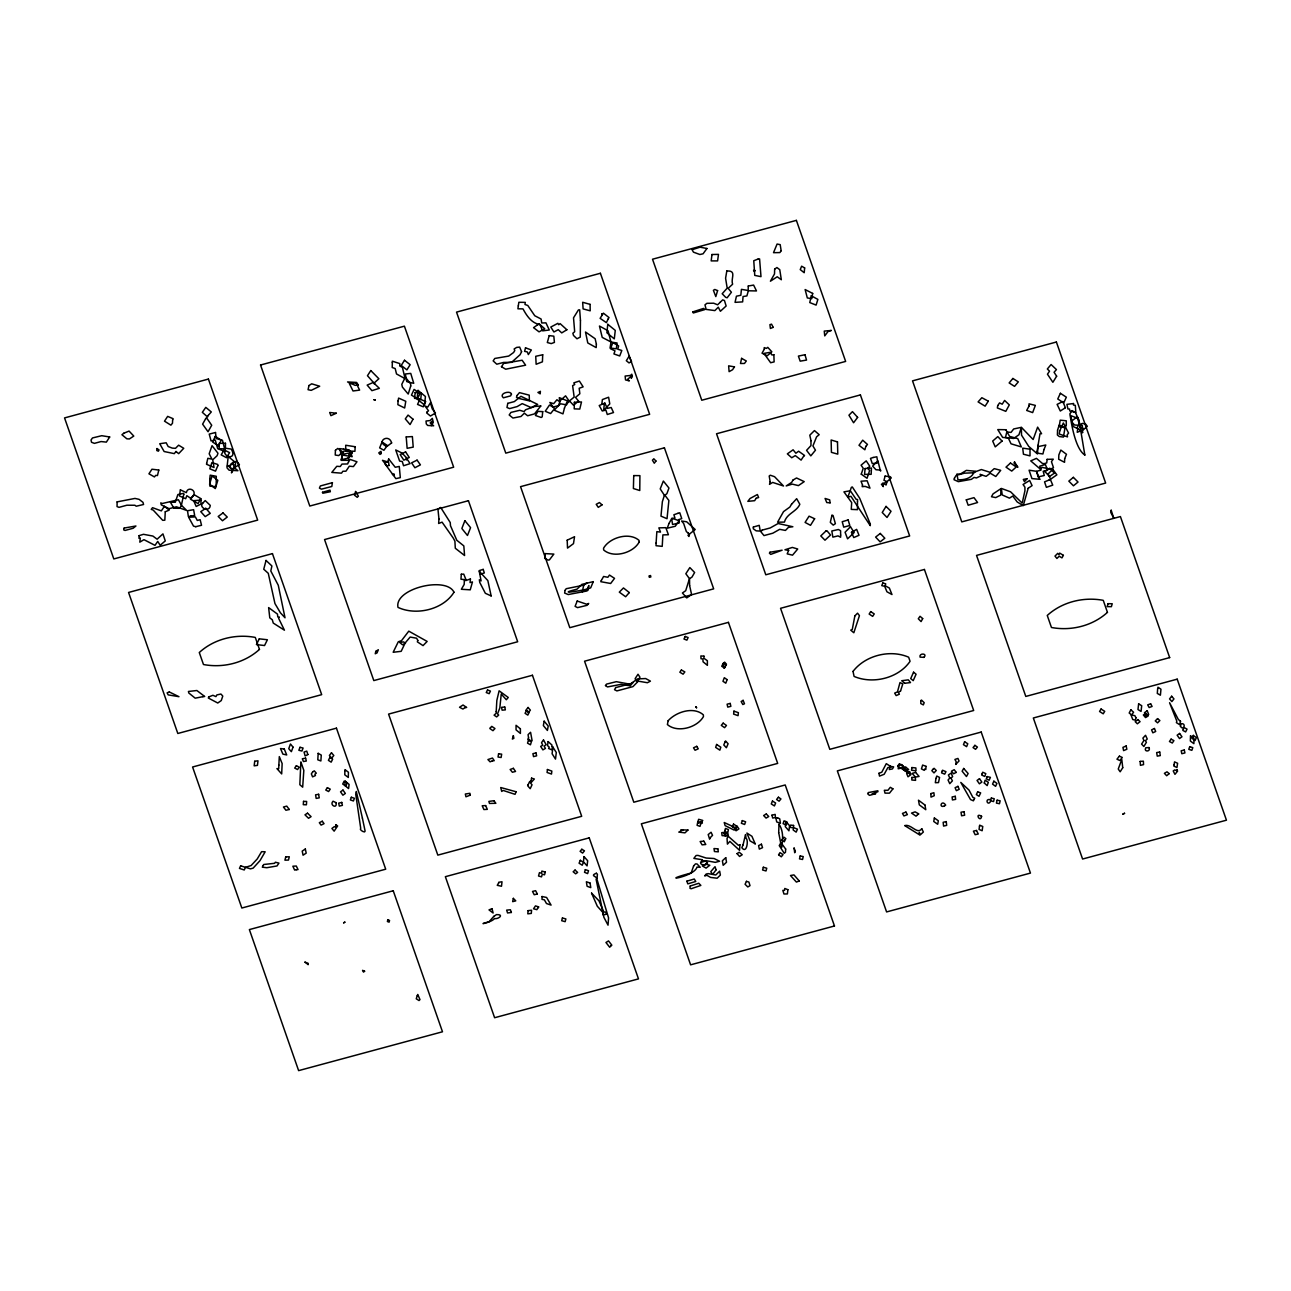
<?xml version="1.0" encoding="UTF-8"?>
<svg xmlns="http://www.w3.org/2000/svg" width="1291" height="1291" viewBox="0 0 1291 1291"><rect width="100%" height="100%" fill="white"/><g stroke="black" fill="none" stroke-linecap="round" stroke-linejoin="round"><path stroke-width="1.5" d="M346.085 786.397L346.908 782.782L344.148 781.136L342.728 784.024L346.085 786.397M260.54 365.014L404.406 326.171L453.657 467.197L309.792 506.04L260.54 365.014M1169.662 657.603L1025.796 696.43L976.545 555.404L1120.41 516.561L1169.662 657.587M834.47 925.986L690.604 964.829L641.353 823.803L785.218 784.96L834.47 925.986M771.905 815.218L772.712 818.026L775.439 817.542L775.165 814.395L771.905 815.218M840.635 535.055L840.635 537.25L838.053 535.878L832.856 537.137L831.824 530.988L838.375 529.504L840.586 530.682L840.635 535.055M926.05 766.354L925.792 769.517L924.63 769.016L924.275 770.356L921.451 768.887L922.629 765.063L926.05 766.354M225.473 443.281L225.441 448.219L231.283 449.09C237.931 460.403 221.794 458.015 224.779 448.897L219.228 448.671L219.083 443.362L225.473 443.281M590.1 304.369L590.197 310.824L583.112 308.904L582.661 302.272L590.1 304.369M781.152 250.744L779.893 252.584L773.519 252.681L777.085 244.047L780.2 244.644L781.152 250.744M1073.515 403.534L1073.515 405.067L1075.306 405.342L1075.839 412.587L1069.771 410.877L1069.545 409.037L1067.947 408.973L1066.899 404.357L1073.515 403.534M580.45 320.281L580.272 337.096L576.98 338.775L573.511 335.466L572.865 333.239L574.673 331.739L573.527 317.828L578.433 309.921L579.675 309.824L580.45 320.281M303.53 801.372L303.288 804.68L306.403 804.809L306.645 801.453L303.53 801.372M362.4 818.123L365.111 831.114C365.369 833.631 358.495 829.484 360.722 828.338L355.735 794.191L356.332 791.48L362.4 818.123M498.584 753.766L498.036 757.042L501.118 757.51L501.666 754.17L498.584 753.766M857.498 501.295L857.482 509.671L851.253 509.38L851.689 502.602L843.927 491.855L850.333 490.774L856.143 499.31L857.563 499.536L857.498 501.295M920.838 700.626L920.79 703.563L923.323 704.902L924.195 702.691L921.5 700.077L920.838 700.626M344.891 770.792L344.778 774.81L348.296 777.44L348.441 772.26L344.971 769.614L344.891 770.792M748.264 286.021L748.183 290.491L741.437 289.362L740.824 295.268L736.435 296.204L735.047 302.352L742.648 301.884L743.051 296.559L746.892 295.913L748.344 290.782L756.494 290.943L753.605 285.085L748.264 286.021M743.035 844.911L741.857 847.735C746.811 854.561 748.715 839.731 746.085 838.327L745.536 834.583L743.035 844.911M596.345 873.232L597.426 874.265L596.958 879.252L608.561 917.901L608.029 925.163L603.898 917.304L596.135 879.413C598.572 876.202 588.809 876.202 596.345 873.232M753.331 527.051L753.298 528.761L756.155 530.843L760.254 531.101L759.221 525.324L753.331 527.051M793.578 825.449L793.545 827.596L797.451 829.161L796.16 832.114L793.142 829.968L793.416 827.773L789.947 827.386L790.625 825.094L793.578 825.449M567.185 540.203L567.524 548.078L573.494 543.624L574.543 536.701L567.185 540.203M1157.656 688.684L1157.301 693.428L1160.399 695.204L1160.964 689.216L1157.995 687.215L1157.656 688.684M656.102 543.027L656.038 545.706L662.218 546.367L662.88 534.894L668.399 534.748L665.833 527.68L658.846 527.874L660.524 532.102L656.845 531.65L656.102 543.027M209.82 478.767L209.965 486.223L216.178 486.546L216.291 476.282L210.175 475.169L209.82 478.767M406.213 436.923L407.133 448.3L413.217 447.122L412.378 436.584L406.213 436.923M911.882 777.44L911.817 780.006L915.593 780.345L915.303 777.424L911.882 777.44M392.335 362.545L392.222 367.532L395.191 368.532L396.515 373.954L405.084 378.65L402.437 367.467L399.726 365.95L399.823 363.61L392.319 361.173L392.335 362.545M591.568 893.13L597.313 906.234L603.058 912.64L602.913 914.786L606.141 914.335L606.028 912.204L603.817 911.962L598.976 900.844L591.568 893.13M300.69 765.579L299.835 784.718L302.675 787.171L303.821 770.356L300.868 761.884L300.69 765.579M542.72 354.767L542.414 361.835L536.136 364.256L535.733 356.3L542.72 354.767M703.982 656.183L703.934 658.281L707.371 660.718L707.387 665.333L703.046 661.783L702.917 658.959L701.029 658.749L700.868 655.925L703.982 656.183M870.312 524.098L870.263 525.663L850.947 496.309L847.816 497.196L851.398 487.288L852.334 486.997L859.709 498.294L870.312 524.098M1064.655 458.741L1064.559 462.323L1058.685 459.241L1058.846 454.932L1060.831 450.075L1066.479 454.287L1064.655 458.741M1190.512 735.854L1190.35 741.034L1193.868 743.648L1194.03 738.468L1190.512 735.854M139.089 535.652L139.008 538.363L140.316 537.96L139.815 542.139L143.963 539.67L155.001 545.351L157.728 541.413L160.181 545.254L165.264 540.913L162.94 533.877L157.115 539.218L152.887 536.055L143.462 534.313L139.089 535.652M278.856 765.063L278.727 768.726L276.936 768.597L281.68 773.922L282.148 763.578L279.308 756.623L278.856 765.063M496.212 711.551L496.131 713.326L494.082 715.149L496.648 716.908L498.681 715.069L497.503 713.923L499.811 708.001L501.247 694.058L506.314 699.754L508.251 697.479L499.117 690.814L496.841 700.432L496.212 711.551M784.912 839.828L784.379 841.764L781.668 840.151L784.008 837.213L785.896 838.698L784.912 839.828M861.258 474.152L867.036 478.283L869.65 470.457L867.633 468.326L869.763 466.245L866.229 460.871L861.081 465.18L863.243 468.262L861.258 474.152M1057.571 430.097L1057.394 435.051L1059.314 436.552L1063.461 437.068L1064.946 427.999L1059.217 425.046L1057.571 430.097M774.665 269.125L774.503 273.934L770.404 281.212L777.23 276.774L781.329 279.744L779.764 269.69L776.908 267.527L774.665 269.125M794.094 848.09L794.691 852.722L795.353 851.398L794.094 848.09M1000.977 488.627L1000.735 495.099L995.748 497.6L991.472 496.745L993.053 493.888L1000.977 488.627M406.487 457.708L406.407 459.919L407.633 459.886L410.086 463.63L403.534 465.744L402.308 461.533L399.629 461.097L395.724 449.946L401.937 452.996L406.487 457.708M172.623 419.817L172.494 423.222L170.896 425.159L164.506 421.173L167.652 416.38L173.139 418.704L172.623 419.817M335.418 450.349L335.24 455.045L338.758 455.578L342.696 451.85L337.758 448.445L335.418 450.349M542.72 411.635L542.204 416.864L541.155 417.477L535.458 415.492L537.927 411.361L542.72 411.635M878.929 773.309L879.494 776.101L884.174 774.277L887.869 767.596L891.323 766.886L886.288 763.659L881.785 772.212L878.929 773.309M605.495 685.569L607.496 686.941L621.068 684.343L630.218 685.844L633.026 682.439L629.911 684.182L616.323 681.68L606.512 684.117L605.495 685.569M695.817 706.774L696.575 707.758L695.817 706.774M854.884 615.839L852.254 629.524L850.721 630.137L853.835 632.768L859.451 615.646L857.547 613.177L854.884 615.839M607.771 324.299L606.883 332.771L614.29 338.887L615.274 330.399L607.771 324.299M165.264 511.769L164.828 520.192L162.714 520.338L153.161 510.058L151.225 509.38L152.532 507.686L161.343 510.881L164.441 506.266L169.186 510.123L165.264 511.769M355.17 446.734L354.928 451.301L345.698 450.898L345.714 445.25L355.17 446.734M633.736 475.588L633.397 488.531L639.771 490.515L639.916 475.637L633.736 475.588M398.08 400.904L397.87 404.664L404.664 408.004L405.777 401.291L398.612 398.096L398.08 400.904M785.654 849.026L785.477 852.286L784.234 853.27L779.264 845.621L780.942 842.636L785.654 849.026M492.032 908.654L493.114 912.995L488.982 909.897L492.032 908.654M596.377 344.148L596.184 347.602L587.776 342.954L585.501 332.013L595.135 338.726L596.377 344.148M593.247 581.644L590.729 587.776C586.695 590.165 552.548 595.329 577.029 589.164L581.805 584.403L593.247 581.644M923.969 657.345C928.003 653.262 918.756 652.762 920.063 657.119L923.92 657.361M724.993 830.42L724.654 832.743L723.606 832.873L725.364 836.148L728.414 835.325L726.655 832.017L721.717 832.679L722.089 835.632L725.897 835.761L725.332 833.421L727.511 833.921L728.414 829.597L725.445 828.435L724.993 830.42M461.29 574.221L460.968 579.207L466.019 579.82L463.743 574.124L461.29 574.221M1038.077 445.169L1037.464 453.932L1028.749 446.444L1021.536 435.164L1021.359 427.515L1018.938 434.76L1013.629 438.456L1005.463 437.488L1006.835 431.92L1011.031 432.42L1013.677 428.967L1021.391 427.337L1033.139 439.505L1037.625 427.143L1041.595 433.744L1039.981 433.776L1038.077 445.169M438.956 519.03L438.633 523.484L442.071 522.145L453.254 538.089L454.9 541.139L455.303 548.255L464.566 555.517L463.824 545.899L456.788 540.251L450.462 525.647L450.252 522.565L440.699 507.46L437.956 509.154L438.956 519.03M180.385 489.854L179.401 495.922L185.694 498.713L186.824 495.696L190.455 498.116C200.202 491.936 187.76 484.803 186.372 492.646L180.385 489.854M382.023 442.055L379.651 447.864L383.911 450.269L387.348 445.46L382.023 442.055M540.38 391.447L540.203 393.868L537.927 392.432L540.38 391.447M689.604 585.485L691.589 594.554L686.731 597.911L682.423 592.989L685.699 590.697L689.459 578.691L685.844 573.737L689.846 567.572L694.623 572.526L691.928 577.158L689.539 578.642L689.604 585.485M1030.008 449.187L1030.008 455.884L1023.44 454.222L1022.714 448.155L1030.008 449.187M664.397 495.276L662.364 501.699L660.976 516.126L667.027 518.708L668.883 500.488L664.913 495.26L666.898 493.662L668.964 488.03L663.348 481.043L660.217 488.902L664.397 495.276M955.275 796.305L955.647 799.355L952.435 799.952L952.112 796.95L955.275 796.305M1148.99 747.554C1151.233 751.878 1143.261 752.25 1145.795 747.763L1148.99 747.554M415.186 392.496L414.556 398.354L420.769 398.967L421.366 393.093L415.186 392.496M498.552 883.302L497.229 885.319L501.505 886.255L502.005 881.769L498.713 882.269L498.552 883.302M611.03 342.083L610.046 347.989L616.275 348.812L617.082 342.986L611.095 342.083M1043.967 449.591L1042.918 453.964L1036.608 453.076L1037.996 446.654L1045.823 444.992L1043.967 449.591M318.183 753.331L317.796 759.802L320.878 760.964L321.265 755.106L318.183 753.331M804.648 267.931L804.212 272.74L800.242 269.593L801.63 266.188L804.648 267.931M865.067 468.536L864.583 474.41L871.167 474.33L871.441 468.02L865.067 468.536M349.103 453.803L348.505 460.29L341.163 460.338L342.535 454.367L352.427 452.334L349.103 453.803M528.1 910.639L527.793 913.834L531.295 913.431L531.585 910.236L528.1 910.639M345.262 781.184L344.762 785.315L348.57 788.575L349.103 784.428L345.262 781.184M548.159 741.599L547.481 745.536L549.24 747.166L548.61 748.49L551.612 749.732L552.806 747.215L551.709 746.731L552.015 745.117L548.159 741.599M604.253 404.39L603.688 410.264L609.788 403.922L608.61 397.225L602.381 399.581L601.929 403.292L604.253 404.39M746.44 881.333L745.085 884.287L747.796 886.949L750.006 885.642L748.893 882.06L746.44 881.333M344.858 922.145L343.664 922.839L344.858 922.145M545.335 872.103L544.528 874.798L542.252 874.217L541.526 876.863L538.525 876.008L539.46 872.651L541.526 873.216L541.865 871.086L545.335 872.103M470.44 578.949L470.053 582.612L472.474 581.902L470.247 589.826L461.355 589.277L464.179 584.436L464.373 579.82L465.761 580.579L470.44 578.949M697.866 821.673L697.721 823.061L701.045 822.738L702.788 820.447L698.657 819.301L697.866 821.673M201.009 500.101L200.976 504.071L196.167 506.459L193.666 500.682L201.009 500.101M545.205 553.613L544.689 558.374L547.997 560.068L549.401 559.907L553.839 554.097L545.205 553.613M547.416 769.517L547.077 772.486L551.499 774.051L551.838 771.082L547.416 769.517M733.966 711.131L733.627 714.101L738.049 715.666L738.387 712.697L733.966 711.131M787.881 889.693L787.397 893.937L783.96 894.001L782.83 890.37L784.541 890.37L784.783 888.466L787.881 889.693M1138.63 703.837L1137.984 709.534L1141.05 711.422L1141.696 705.709L1138.646 703.837M228.217 456.514L227.248 465.002L232.041 469.053L231.492 472.893L234.268 468.149L232.864 462.501L236.737 461.194L239.416 464.647L231.847 469.149L229.588 467.31L231.46 463.711L233.752 464.47L232.348 463.921L232.735 462.517L229.653 465.664L226.893 465.986L227.087 467.971L229.12 470.198L237.931 470.715L234.914 468.181L235.624 462.63L228.217 456.514M418.042 390.398L417.058 398.887L424.465 405.003L425.449 396.515L418.042 390.398M810.99 440.667L810.958 445.589L806.568 450.349L810.813 455.868L815.46 450.204L812.927 445.96L816.574 436.842L819.172 434.68L814.46 430.581L809.796 435.18L810.99 440.667M542.026 896.519L542.026 899.359L544.399 899.843L546.48 903.539L551.079 905.088L546.593 897.471L542.026 896.519M778.683 832.566L781.555 847.509C783.024 839.666 783.572 831.081 779.006 824.126L778.683 832.566M254.714 761.254L254.166 765.837L257.442 765.369L257.99 760.802L254.714 761.254M552.903 747.166L552.096 753.75L555.501 759.092L556.308 752.492L552.903 747.166M584.048 856.627L583.435 861.759L587.066 865.89L587.679 860.758L584.048 856.627M785.929 821.544L785.315 826.676L788.946 830.807L789.559 825.675L785.929 821.544M501.457 366.725L505.701 369.21L525.615 365.192L522.113 360.237L503.684 363.433L501.457 366.725M711.97 254.521L711.18 260.895L717.602 260.895L718.474 254.375L711.97 254.521M1047.114 459.354L1046.727 462.888L1044.193 463.663L1042.466 463.485L1036.447 458.37L1030.734 460.887L1040.481 469.246L1042.015 467.342L1050.567 469.198L1053.472 467.649L1051.439 461.645L1053.262 459.176L1047.114 459.354M518.32 305.838L517.917 308.807L523 308.888C526.809 315.94 531.537 323.137 539.977 324.638L542.688 330.851L549.288 329.996L545.948 322.847L541.736 322.976L541.09 319.006L534.764 315.746L527.777 305.467L524.985 304.498L525.292 302.384L518.837 302.288L518.32 305.838M979.498 826.224L979.062 829.419L982.144 830.742L982.758 826.498L979.675 825.159L979.498 826.224M1174.068 764.724L1173.874 766.096L1176.94 767.516L1177.618 763.288L1174.552 761.868L1174.068 764.724M347.941 458.176L341.292 459.741L343.826 451.075L349.248 450.672L352.072 453.286L347.941 458.176M431.969 421.382L431.372 425.61L433.308 422.286L432.324 418.332L430.081 420.559L426.014 421.027L426.304 423.948L427.676 425.449L433.647 425.804L430.193 422.899L431.969 421.382M631.573 375.923L631.234 378.328L632.332 376.439L631.783 374.18L630.508 375.455L625.134 376.052L625.522 379.909L629.379 380.893L627.555 379.36L631.573 375.923M831.194 330.464L824.255 331.093L824.739 335.886L827.967 331.593L831.194 330.464M935.943 778.489L935.33 782.701L938.509 782.588L939.558 777.456L936.782 776.052L935.943 778.489M1082.6 432.63L1077.081 427.676L1079.195 424.045L1077.372 416.703L1071.724 420.995L1071.837 422.044L1074.515 424.997L1082.326 425.481L1082.6 432.63M206.673 463.275L206.528 464.276L214.032 467.503L212.741 459.79L217.082 455.723L217.985 453.27L212.047 445.669L209.174 453.77L211.934 459.128L207.851 458.289L206.673 463.275M1059.685 430.968L1059.233 434.018L1067.512 436.907L1067.173 434.873L1068.577 433.082L1063.348 422.98L1059.685 430.968M335.983 824.82L335.644 827.111L334.434 826.579L331.916 828.451L334.143 831.146L337.645 825.966L335.983 824.82M531.553 778.15L531.053 781.475L529.826 782.33L530.311 781.071L531.521 782.12L534.361 779.006L531.553 778.15M981.596 816.283C974.253 811.991 980.418 823.513 981.596 816.283M1177.15 769.597L1176.972 770.856L1174.713 769.872L1173.229 770.969L1174.955 774.358L1177.65 771.034L1176.553 770.759L1177.15 769.597M157.066 448.558L156.776 450.527L158.373 451.172L159.051 449.946L157.066 448.558M565.038 590.423L564.635 593.069L568.234 594.554L586.647 591.036L587.954 590.342L588.841 585.517L587.244 589.454L582.289 591.762L583.806 584.936L587.018 582.919L583.145 585.291L566.184 588.712L565.038 590.423M997.717 405.6L997.362 407.956L1005.786 411.345L1009.304 404.906L1004.608 400.436L1002.203 404.196L999.557 402.921L997.717 405.6M955.711 764.385L959.035 760.98L957.938 758.43L954.92 759.447L956.195 761.738L955.711 764.385M332.416 482.656L331.803 486.497L321.443 489.16L319.426 488.111L320.329 485.965L332.416 482.656M865.825 446.396L864.873 449.784L858.999 445.282L862.711 440.183L867.471 444.459L865.825 446.396M364.611 971.171L363.546 972.123L362.561 970.348L364.611 971.171M453.98 592.246C443.216 609.642 416.186 615.936 397.983 607.383C394.013 588.438 446.476 575.964 453.98 592.246M726.801 271.029L725.59 278.211L727.188 288.151L722.185 293.751L725.687 297.333L727.14 297.785L731.4 292.25L728.14 288.345L732.643 284.198C730.448 278.517 737.209 270.287 726.801 271.029M900.553 690.975L898.391 692.476L899.375 694.203L896.164 695.591L894.663 693.106L897.455 691.895L899.988 682.568L902.796 683.94L900.553 690.975M1028.185 488.256L1023.263 505.636L1017.195 501.973L1012.757 496.018L1009.465 498.148L1002.236 494.969L1001.332 488.418L1010.579 491.806L1022.198 503.119L1024.941 490.741L1024.909 487.143L1023.069 484.496L1029.637 480.478L1032.09 485.61L1028.185 488.256M812.685 293.428L811.765 298.641L807.311 297.947L805.132 289.555L812.685 293.428M733.514 824.11L732.384 826.869L735.967 829.112L737.242 826.466L733.514 824.11M934.361 817.978L933.748 821.479L937.702 824.255L938.315 820.769L934.361 817.978M322.492 492.274L322.815 493.227L330.335 491.742L330.012 490.144L322.492 492.274M544.156 721.185L543.35 725.574L547.4 730.448L548.207 726.058L544.156 721.185M507.766 403.357L506.976 407.488L509.606 408.601L517.175 406.568L522.226 403.631L531.166 407.569L537.621 404.406L520.967 396.305L514.318 401.598L507.766 403.357M693.606 865.971L691.185 872.99C654.86 882.56 694.268 877.38 696.979 867.068L700.222 867.294L697.043 863.969L695.494 863.873L693.606 865.971M266.043 560.439L263.751 569.234L268.27 573.301L274.951 603.559L280.405 612.773L285.021 617.792L278.275 585.275L270.803 570.993L271.901 565.958L266.043 560.439M464.873 520.693L461.855 528.503L467.471 535.491L470.586 527.648L464.873 520.693M1111.18 510.252L1110.76 512.43L1113.778 518.256L1111.18 510.252M612.789 342.583L610.546 348.748L614.984 350.862L613.935 353.944L619.712 355.961L621.81 350.49L617.744 349.199L618.631 345.907L612.789 342.583M513.318 898.358L512.656 901.651L515.787 900.86L513.318 898.358M811.297 295.817L809.764 302.578L816.106 305.096L817.865 299.399L811.297 295.817M1140.147 761.416L1140.437 765.337L1143.552 764.627L1143.374 761.174L1140.147 761.416M791.512 504.313L789.866 507.04L783.524 511.623L777.602 522.177L784.444 522.097C786.655 513.495 796.45 511.946 799.839 504.313L796.66 498.681L791.512 504.313M697.769 822.012L697.092 825.32L700.012 826.369L700.69 823.932L702.369 823.029L701.481 821.77L697.769 822.012M1084.843 455.045C1075.871 449.187 1071.837 426.853 1069.884 413.878L1072.063 410.603L1075.5 412.62L1079.066 420.608L1084.843 455.045M882.818 582.967L881.769 585.63L884.674 586.292L886.933 591.778L891.984 594.538L889.354 588.034L885.206 585.824L885.691 583.79L882.818 582.967M308.969 385.557L308.065 389.704L311.196 390.35L319.684 386.235L311.68 383.814L308.969 385.557M183.806 494.227L181.321 505.556L179.643 508.315L173.898 508.234L170.412 502.215L175.318 502.247L177.868 494.534L183.483 493.372L183.806 494.227M741.599 358.349L740.485 363.497L744.471 363.465L746.311 360.996L741.599 358.349M375.81 651.342L375.261 653.762L377.02 652.939L378.328 649.744L375.81 651.342M717.602 290.604L715.811 296.607L713.407 290.314L714.794 289.458L717.602 290.604M862.533 485.077L862.178 486.675L865.148 486.384L869.973 488.143L867.116 480.768L861.016 481.22L862.533 485.077M984.291 783.024L987.163 785.606L988.325 782.33L985.114 780.2L984.291 783.024M336.015 802.647C337.596 809.425 329.044 805.132 333.062 801.211L336.015 802.647M531.553 741.131L530.456 744.81L527.535 743.164L528.681 739.453L531.553 741.131M727.091 679.631L725.8 683.181L722.96 681.309L724.299 677.71L727.091 679.631M831.969 515.287L830.291 522.371L833.244 525.13L835.374 523.678L833.066 515.512L831.969 515.287M800.194 855.965L799.5 858.87L802.55 859.483L803.244 856.578L800.194 855.965M997.104 800.194L996.41 803.099L999.46 803.712L1000.154 800.807L997.104 800.194M158.809 470.037L157.454 475.556L155.695 475.362L154.436 476.928L148.933 473.813L151.951 469.23L158.809 470.037M387.833 919.676L387.397 921.516L389.107 922.161L389.543 920.499L387.833 919.676M1180.523 721.298L1179.587 724.638L1176.408 722.637L1176.811 721.088L1169.565 702.724L1178.312 719.426L1180.523 721.298M285.747 856.885L284.924 860.177L288.474 860.064L289.297 856.772L285.747 856.885M564.457 408.069L562.973 413.878L553.549 409.909L550.628 413.54L545.238 411.28L549.498 405.019L552.919 407.101L558.438 405.632L560.342 400.468L565.571 395.837L569.509 401.614L566.943 402.05L564.457 408.069M991.327 798.048L990.697 800.549L989.6 799.5C984.533 798.919 988.067 806.875 990.859 800.872L993.554 801.566L994.231 798.726L991.327 798.048M525.518 347.828L524.598 351.346L527.325 351.927L528.342 354.573L531.359 349.99L525.518 347.828M493.775 916.384L489.079 921.742C473.458 925.889 492.742 922.403 494.34 918.466C498.068 919.676 504.829 914.318 496.519 914.609L493.775 916.384M124.178 528.051L123.694 529.859L125.017 530.456L133.134 528.261L135.942 526.002L124.178 528.051M770.194 481.785L769.517 484.367L772.68 482.414L783.508 485.997L774.568 476.702L770.291 475.217L769.194 476.04L770.194 481.785M725.026 666.511L724.154 668.205L722.96 664.332L724.606 662.138L726.462 664.187L725.026 666.511M739.904 844.798L739.549 850.317L729.851 841.377L727.43 844.136L727.027 838.311L728.382 836.407L738.42 845.298L739.904 844.798M1122.75 767.693L1120.168 771.792L1118.248 769.033L1121.782 759.479L1122.75 767.693M562.424 917.966L561.698 920.709L565.135 921.677L565.878 918.95L562.424 917.966M687.974 532.844L689.475 534.539L688.958 536.475L687.958 535.249L695.204 529.52L686.699 521.806L681.583 521.015L683.665 523.517L686.376 531.602L687.974 532.844M763.32 867.245L762.578 869.989L766.015 870.957L766.757 868.23L763.32 867.245M885.093 476.121L883.964 480.349L887.014 481.624L886.126 484.98L882.657 483.173L883.286 486.626L881.398 484.27L886.336 482.221L891.258 477.928L890.338 476.718L885.093 476.121M1080.906 424.352L1080.131 427.16L1082.939 428.241L1080.067 427.305L1078.243 418.494L1070.642 415.573L1073.192 426.53L1077.727 428.644L1077.21 432.307L1083.391 429.742L1087.329 426.32L1085.521 423.981L1082.439 423.4L1080.906 424.352M549.208 335.612L547.319 342.535L551.225 343.6L554.42 342.405L553.823 336.176L549.208 335.612M417.526 398.806L411.458 395.127L414.088 389.43L420.059 393.335L417.526 398.806M954.436 478.17L954.017 479.703L958.325 481.656L971.445 479.316L974.027 477.428L976.464 477.928L981.935 475.378L980.047 474.378L986.13 476.363L990.213 473.2L995.797 476.508L1000.703 470.344L994.231 468.633L990.116 472.312L981.37 469.553L972.543 472.829L964.49 473.168L956.147 475.411L954.436 478.17M1135.967 717.796L1135.289 720.152L1132.74 719.539L1130.932 714.698L1134.934 715.73L1135.967 717.796M1108.017 603.688L1107.162 606.609L1111.39 606.673L1112.229 603.752L1108.017 603.688M574.35 402.276L574.221 408.86L579.772 409.069L581.499 401.953L574.35 402.276M773.858 354.686L774.116 361.9L770.646 362.723L763.949 353.395L770.017 352.346L771.97 354.993L773.858 354.686M890.225 766.338L889.289 769.549L892.436 768.936L893.646 766.87L890.225 766.338M208.69 696.979L208.367 698.044L217.759 703.014L221.261 700.577L222.778 696.091L220.939 694.025L216.872 694.929L215.92 696.607L212.902 695.284L208.69 696.979M417.8 640.401L417.364 641.853L423.045 645.613L427.143 641.433L408.779 631.154L401.533 640.626L398.29 641.788L393.158 652.278L401.178 651.326L405.18 642.918L410.151 637.06L416.606 638.222L417.8 640.401M212.079 475.927L209.578 484.19L215.307 488.595L217.808 480.333L212.079 475.927M942.252 771.082L941.575 772.873L944.673 774.148L945.948 771.679L942.559 770.227L942.252 771.082M410.732 385.961L408.214 394.062L402.405 387.106L401.791 384.347L405.342 377.133L410.619 383.814L410.732 385.961M898.52 765.16L898.197 768.807L901.037 768.177L909.816 774.067L901.747 764.53L898.52 765.16M585.339 869.634L584.516 872.296L587.615 873.604L588.535 870.731L585.339 869.634M783.702 821.802L783.104 823.674L786.203 825.03L787.155 822.173L784.073 820.818L783.702 821.802M982.048 773.971L981.709 775.052L984.775 776.456L985.791 773.616L982.709 772.228L982.048 773.971M1180.394 726.139C1183.072 731.416 1186.881 723.25 1181.346 723.622L1180.394 726.139M702.401 859.758L701.691 862.162L706.467 860.758L715.327 862.356L719.571 861.242L714.084 858.515L706.193 858.047L697.963 855.4L696.091 855.513L693.848 858.402L702.401 859.758M973.737 799.791L973.398 800.823L970.509 799.549L960.794 782.411L969.025 790.108L972.865 797.354L974.737 798.209L973.737 799.791M355.606 491.5L354.428 495.131L357.236 497.309L358.398 496.164L355.606 491.5M716.618 744.455L715.65 747.392L719.845 750.152L720.814 747.215L716.618 744.455M388.672 458.934L387.994 461L384.702 463.501L395.853 478.638L400.323 477.654L399.274 466.438L395.24 467.261L388.672 458.934M668.996 523.468L667.253 528.213L675.258 526.26L679.098 520.757L671.917 518.191L668.996 523.468M540.768 406.003L534.571 413.83L532.812 414.363L527.632 415.767L524.356 413.201L520.967 416.493L512.93 418.042L509.187 414.96L510.962 412.41L519.773 410.296L524.081 411.571L525.566 409.763L534.764 406.455L540.768 406.003M710.082 837.827L709.614 839.198L708.194 834.567L711.067 832.259L712.535 835.342L710.082 837.827M911.882 767.548L911.543 770.227L916.013 770.808L915.868 767.951L911.882 767.548M293.025 747.134L291.363 751.685L288.748 748.683L290.475 743.987L293.025 747.134M1130.851 709.792L1129.189 713.019L1131.61 714.924L1133.579 712.229L1130.851 709.792M417.251 995.684L416.251 998.782L419.026 1000.541L419.978 999.589L417.735 994.473L417.251 995.684M351.33 797.257L350.361 799.936L353.427 800.969L354.396 798.29L351.33 797.257M1189.753 746.634L1188.785 749.313L1191.835 750.345L1192.803 747.667L1189.753 746.634M470.263 795.143L465.938 796.789L465.341 794.013L469.908 793.303L470.263 795.143M742.325 820.592L741.357 823.271L744.633 824.481L745.617 821.802L742.325 820.592M109.687 436.987L106.362 442.119L101.085 441.554L94.404 443.362L91.516 442.264L91.032 439.973L92.516 437.939L101.747 435.696L109.687 436.987M300.012 747.295L298.85 750.281L301.933 751.023L303.095 748.038L300.012 747.295M639.158 542.091C633.09 553.129 613.386 558.551 603.655 549.95L603.559 548.191C609.788 537.363 629.379 531.795 639.045 540.396L639.158 542.091M577.222 601.025L575.092 606.367L577.529 607.625L587.131 605.301L588.696 603.462L586.598 604.204L577.222 601.025M668.141 720.733L667.399 724.558C677.355 733.191 697.092 727.753 703.45 716.602L703.353 714.859C693.719 706.209 676.145 711.825 668.141 720.733M426.982 412.087L426.643 412.926L430.436 416.025L435.47 413.039L432.291 408.957L430.403 402.776L427.724 407.101L425.029 406.019L428.515 410.764L426.982 412.087M517.255 395.288L516.465 397.208L517.917 398.225L529.407 400.904L529.229 395.143L519.45 392.625L517.255 395.288M516.093 791.754L515.044 794.336L503.119 790.431L501.715 791.431L500.714 787.526L516.093 791.754M987.195 776.585L986.292 778.812L989.148 780.232L990.407 777.36L987.195 776.585M1183.298 729.286L1182.846 730.399L1185.638 731.932L1187.026 729.125L1184.218 727.591L1183.298 729.286M886.046 506.395L882.237 512.495L887.03 517.465L891.032 511.301L886.046 506.395M853.028 671.417L854.077 676.419C872.748 684.456 898.439 678.308 910.074 661.315L908.638 657.2C890.209 649.131 865.244 655.344 853.028 671.417M1124.558 813.282L1122.783 814.234L1124.558 813.282M580.288 860.306L579.094 863.211L582.241 865.212L583.435 862.323L580.288 860.306M788.623 550.402L787.187 553.871L792.529 555.162L797.725 549.014L792.351 547.432L784.96 549.756L788.623 550.402M772.47 801.033L771.276 803.922L774.422 805.939L775.617 803.034L772.47 801.033M964.635 741.744L963.457 744.649L966.604 746.666L967.782 743.761L964.635 741.744M707.516 862.888L705.209 864.938C695.801 865.035 702.853 857.079 707.516 862.888M217.808 465.664L215.516 471.15L209.804 468.811L211.918 462.581L217.792 464.47L217.808 465.664M1066.301 425.078L1065.204 427.692L1059.169 426.627L1060.201 420.172L1066.269 420.801L1066.301 425.078M528.084 784.799L527.68 785.751L530.214 788.688L532.021 784.783L529.504 781.83L528.084 784.799M725.042 741.986L723.783 744.955L726.381 747.747L728.108 743.761L725.542 740.937L725.042 741.986M227.216 456.32L226.587 457.724L221.197 454.884L224.053 449.849L229.604 452.673L227.216 456.32M425.272 402.259L423.287 406.81L417.542 404.422L420.011 399.145L425.723 401.566L425.272 402.259M977.658 791.851L976.351 794.594L979.03 796.289L980.66 792.884L977.658 791.851M208.271 415.363L207.561 416.961L202.332 412.329L205.785 407.375L211.288 411.942L208.271 415.363M913.56 672.191L910.72 678.582L913.205 680.647L916.077 674.225L913.56 672.191M993.86 781.184L992.553 784.121L995.603 786.332L996.91 783.395L993.86 781.184M1193.304 735.386L1191.996 738.339L1195.063 740.55L1196.37 737.613L1193.304 735.386M348.441 462.162L347.634 463.953L341.954 464.082L340.275 466.535L336.79 466.293L331.819 472.409L341.502 473.168L342.857 471.263L345.94 471.199L349.345 466.18L353.395 466.6L356.978 461.775L350.039 459.402L348.441 462.162M637.738 680.631L637.334 681.503L636.237 680.857L635.107 678.679L638.012 674.241L639.965 677.21L637.738 680.631M215.258 436.342L212.628 442.038L218.582 445.928L221.213 440.231L215.258 436.342M1060.379 393.287L1057.765 398.984L1063.719 402.889L1066.35 397.192L1060.379 393.287M601.348 580.482L600.783 581.692L610.659 583.484L614.532 578.352L609.481 575.06L607.867 577.271L603.591 576.48L601.348 580.482M1063.381 555.34L1061.96 557.873L1059.201 556.211L1056.909 558.47L1054.989 556.082L1057.765 553.339L1058.943 554.694L1059.717 553.113L1063.381 555.34M240.659 865.825L239.448 868.407L244.241 869.973L245.435 867.374L251.132 865.519L257.248 858.951L261.589 851.673L265.171 851.77L260.024 860.613L253.133 868.133L250.486 868.859L240.659 865.825M922.71 618.615L921.064 621.584L918.304 618.76L920.031 616.291L922.678 618.567M521.564 351.685L520.112 354.702L511.51 362.368L503.571 362.432L496.777 364.207L493.162 360.899L494.776 358.462L508.686 356.09L513.56 352.524L514.786 350.555L514.157 348.957L516.674 347.408L519.66 347.101L521.564 351.685M608.158 318.974L606.383 322.637L600.121 318.344L603.397 313.148L609.045 317.586L608.158 318.974M487.53 689.975L486.255 692.541L489.16 693.687L490.435 691.105L487.53 689.975M685.231 636.431L683.972 639.013L686.877 640.142L688.135 637.576L685.231 636.431M259.281 638.835L256.425 644.596L264.542 645.532L267.398 639.755L259.281 638.835M963.683 768.452L962.134 771.195L966.459 776.537L968.121 773.519L963.683 768.452M511.462 394.207L510.607 395.869L503.377 397.806C498.261 393.432 510.655 389.979 511.462 394.207M329.899 757.43L328.414 760.351L331.158 762.142L332.642 759.221L329.899 757.43M526.55 710.389L525.066 713.31L527.809 715.101L529.294 712.18L526.55 710.389M723.218 663.348L721.734 666.269L724.477 668.06L725.962 665.139L723.218 663.348M1014.548 461.984L1014.016 462.985L1017.841 467.294L1014.548 461.984M202.639 503.296C198.394 507.508 209.594 512.995 210.288 505.41L205.221 500.585L202.639 503.296M1052.762 469.279L1048.114 473.975L1050.616 479.219L1056.861 474.83L1052.762 469.279M692.928 311.841L693.315 312.971L704.886 309.566L703.643 308.388L692.928 311.841M263.235 865.422L262.299 867.181L266.817 867.713L277.016 865.954L278.953 863.098L275.37 862.243L274.58 863.308L263.735 864.502L263.235 865.422M629.298 592.585L625.635 596.749L619.309 592.133L623.472 587.954L629.298 592.585M792.916 480.123L791.706 482.366L786.187 485.932L792.254 484.125L798.419 485.594L804.228 481.64L796.531 477.977L792.916 480.123M1029.056 406.003L1026.668 410.441L1032.655 412.604L1035.35 405.39L1029.024 403.841L1029.056 406.003M1143.923 740.501L1141.583 744.1L1143.874 746.488L1146.392 742.309L1145.407 740.808L1147.231 739.001L1145.537 735.289L1142.906 738.113L1143.923 740.501M413.007 419.204L410.07 424.561L405.309 418.897L408.053 415.089L413.007 419.204M764.385 349.038L762.045 353.201L767.257 355.735L771.84 351.798L767.758 347.344L766.451 348.409L764.207 347.586L764.385 349.038M537.879 907.88L536.862 909.671L533.538 908.799L535.475 905.895L538.847 906.976L537.879 907.88M205.576 418.865L202.606 424.142L208.045 431.743L211.708 425.255L206.479 417.703L205.576 418.865M814.621 518.74L810.506 525.324L805.084 522.419L809.07 516.174L814.621 518.74M870.699 611.595L869.166 614.064L872.668 616.372L874.249 613.935L870.699 611.595M615.726 687.57L614.516 689.684L616.888 690.911L632.929 686.634L638.335 681.164L647.404 682.729L650.438 681.132L645.678 678.55L637.415 678.921L631.009 683.665L615.726 687.57M880.155 469.908L880.623 471.086L880.575 470.085L875.96 469.746L872.619 466.083L877.912 460.855L880.155 469.908M857.627 417.38L853.577 422.77L848.945 415.202L852.463 411.651L857.627 417.38M988.293 401.178L985.13 406.165L978.094 401.904L981.854 397.709L988.293 401.178M1056.635 376.214L1052.875 382.297L1047.469 374.196L1049.518 371.179L1047.34 368.984L1051.1 364.53L1056.441 369.581L1054.069 372.26L1056.635 376.214M568.621 401.34L566.555 404.841L560.536 403.793L554.84 409.392L549.853 402.469L553.678 403.663L556.937 399.742L559.794 401.84L559.293 397.644L568.621 401.34M1027.055 478.719L1024.457 481.64L1023.311 479.429L1027.055 478.719M513.35 735.692L512.366 739.049L513.883 738.274L513.35 735.692M279.243 617.276L278.614 618.308L284.44 630.202L273.256 623.069L272.304 619.793L269.787 617.873L268.625 607.593L277.484 614.113L277.775 616.937L279.243 617.276M778.602 854.739L781.281 856.804L783.04 854.61L779.99 852.625L778.602 854.739M1101.062 709.017L1099.561 711.486L1103.224 713.81L1104.725 711.341L1101.062 709.017M629.024 356.364L626.329 360.705L629.04 362.916L631.525 361.448L629.024 356.364M850.462 526.76L845.072 532.247L847.574 538.847L854.174 532.521L850.462 526.76M1044.968 471.602L1049.518 476.54L1054.408 473.135L1049.793 468.213L1044.968 471.602M200.831 498.633L198.088 503.603L190.423 499.149L194.296 494.792L200.831 498.633M404.503 360.254L401.243 365.45L406.891 369.871L410.151 364.691L404.503 360.254M756.171 498.278L754.654 500.682L747.86 501.36L750.055 498.487L757.381 494.534L758.624 497.519L756.171 498.278M716.069 869.844L712.971 873.975L711.502 873.023L710.825 871.586L715.036 866.681L716.069 869.844M370.791 370.565L367.467 375.713L374.019 383.12L378.876 378.747L370.791 370.565M868.472 792.561L867.681 793.787L869.456 795.369L875.766 793.658L872.054 793.9L877.928 791.673L877.832 790.77L868.472 792.561M770.001 552.241L769.404 553.161L770.743 554.372L782.12 550.208L770.001 552.241M734.466 366.87L732.578 369.726L729.108 371.663L728.64 365.837L734.466 366.87M803.809 455.981L801.098 460.096L795.288 455.594L791.738 457.74L787.349 453.867L793.094 449.801L795.885 453.222L798.613 451.221L804.551 455.481L803.809 455.981M528.584 738.065L527.841 739.194L529.713 741.179L532.053 740.356L530.569 732.271L528.067 734.644L528.584 738.065M327.398 787.655L325.768 790.044L328.592 791.544L330.238 789.156L327.398 787.655M1171.098 739.13L1169.452 741.518L1172.293 743.019L1173.922 740.631L1171.098 739.13M892.92 788.849L889.483 793.158L884.997 793.126L884.319 790.286L887.918 790.318L890.306 787.3L892.92 788.849M296.397 765.676L294.703 768.048L297.543 769.549L299.238 767.177L296.397 765.676M490.483 727.672L489.854 728.544L492.968 730.69L494.953 728.544L491.774 726.365L490.483 727.672M681.406 670.013L679.841 672.208L683.1 674.192L684.843 671.901L681.406 670.013M117.11 501.876L117.061 506.588L119.014 507.347L126.889 505.217L134.861 505.249L136.265 506.217L143.559 504.491L142.994 502.344L139.089 499.343L134.974 498.423L117.11 501.876M762.093 530.133L760.899 531.779L763.998 535.587L772.793 533.215L779.683 529.326L785.444 530.44L788.478 527.325L792.868 526.744L778.134 523.517L770.227 527.938L762.093 530.133M706.952 248.469L703.079 253.794L699.883 254.505L693.477 252.165L692.073 249.728L700.077 247.178L706.984 248.501M690.217 886.029L689.991 888.305L691.169 888.741L700.868 885.416L698.754 883.27L690.217 886.029M932.748 769.468L931.86 770.679L933.99 772.906L936.282 770.501L934.071 768.306L932.748 769.468M966.281 499.843L968.169 505.249L977.577 502.522L973.995 497.648L966.281 499.843M686.86 881.172L687.796 883.867L695.768 881.463L694.251 879.026L686.86 881.172M543.511 739.985L541.526 742.648L542.753 745.294L540.655 746.408L542.882 749.877L545.431 748.409L544.156 746.23L546.093 744.584L543.511 739.985M655.941 461.032L654.279 463.227L652.423 460.193L653.827 458.773L655.941 461.032M899.456 763.82L897.681 766.112L901.166 768.29L902.925 765.999L899.456 763.82M331.48 752.798L329.399 755.461L331.722 758.14L333.804 755.477L331.48 752.798M528.067 707.468L525.97 710.131L528.293 712.81L530.375 710.147L528.067 707.468M1171.647 696.236L1169.549 698.899L1171.873 701.578L1173.955 698.915L1171.647 696.236M973.688 472.926C970.977 478.767 963.715 480.026 957.954 479.784L956.938 474.007L960.004 474.2L966.394 470.392L975.56 471.263L973.688 472.926M176.012 451.479L174.285 453.625L164.135 451.527L159.729 443.733L166.168 442.781L168.169 446.525L172.219 448.106L175.479 448.332L178.626 445.185L183.742 448.3L178.658 453.657L176.012 451.479M1002.058 441.07L995.232 446.88L992.698 441.054L997.798 436.616L1002.058 441.07M1119.41 756.155L1116.957 759.205L1119.846 760.512L1122.299 757.478L1119.41 756.155M581.821 849.268L580.111 851.334L582.628 853.077L584.468 850.834L581.821 849.268M778.425 797.225L776.585 799.468L779.086 801.195L780.942 798.951L778.425 797.225M974.899 745.343L973.059 747.586L975.56 749.313L977.416 747.086L974.899 745.343M1012.886 378.457L1009.142 382.943L1014.565 386.364L1018.309 381.878L1012.886 378.457M610.95 945.77L609.691 947.255L605.963 942.495L608.513 940.913L611.837 945.173L610.95 945.77M723.17 723.138L721.282 725.348L724.574 727.672L726.462 725.461L723.17 723.138M706.032 874.33L704.644 875.895L706.952 875.33L710.615 877.428L717.15 878.219L720.378 875.072L719.668 871.167L715.779 874.991L708.049 873.604L706.032 874.33M949.805 778.021L948.062 780.022L949.756 783.685L952.403 780.845L950.999 778.102L952.629 776.649L951.16 773.051L948.401 775.003L949.805 778.021M825.901 531.037L820.786 535.926L824.981 540.203L830.549 535.023L826.934 530.746L825.901 531.037M391.625 442.926L386.88 446.46C375.148 441.942 388.865 432.84 391.625 442.926M921.758 828.725C917.336 835.083 911.123 823.626 904.701 825.595L919.45 834.777L919.305 832.34L920.144 834.97L923.355 832.017L921.758 828.725M1169.178 773.632L1166.677 775.746L1164.401 773.325L1166.999 771.824L1169.178 773.632M687.942 830.048L684.988 832.856L678.808 832.114L682.987 829.855L680.873 829.839L687.942 830.048M720.33 302.159L717.602 304.805L713.665 303.207L706.903 303.32L704.983 304.854L706.145 309.404L714.875 310.598L718.28 307.177L720.394 311.26L726.139 305.999L724.461 300.545L722.686 299.883L720.33 302.159M1157.575 718.619L1155.267 720.911L1157.559 722.863L1159.867 720.556L1157.575 718.619M908.283 772.034L906.653 773.583L908.025 776.795L910.93 774.616L909.687 771.598L908.283 772.034M917.675 814.54L916.029 816.17L911.543 813.088L915.125 811.861L918.837 813.943L917.675 814.54M1065.398 407.73L1060.314 411.022L1057.103 404.39L1062.832 401.517L1065.398 407.73M374.196 383.395L379.344 388.317L371.921 390.657L367.16 385.105L373.18 382.491L374.777 384.25L374.196 383.395M375.229 399.952L373.987 399.726L375.229 399.952M312.809 771.744L311.341 773.858L312.583 776.859L315.44 775.536L314.891 774.197L316.295 773.18L314.294 770.856L312.809 771.744M725.736 857.692L722.379 860.774L723.17 865.309L726.526 862.227L725.736 857.692M1010.482 463.033L1005.996 467.148L1011.741 471.086L1016.227 466.971L1010.482 463.033M223.004 512.93L218.195 516.465L222.488 520.773L227.248 517.045L223.004 512.93M417.074 460.145L411.603 462.84L414.895 467.745L420.414 464.857L417.074 460.145M575.076 870.069L573.156 871.78L575.641 873.829L577.61 872.426L575.076 870.069M851.495 532.231L853.738 537.556L859.015 535.297L856.643 529.375L851.447 532.376M465.18 707.565L462.904 709.049L459.531 707.258L463.033 705.015L466.648 707.468L465.18 707.565M578.578 401.162L573.478 405.213L569.476 400.92L574.156 397.079L572.623 385.654L574.721 384.54L573.817 382.878L579.369 381.023L583.129 386.848L579.175 388.284L579.853 393.755L575.544 397.402L578.578 401.162M880.284 533.441L875.621 537.088L880.123 541.865L884.819 538.234L880.284 533.441M1073.37 477.347L1068.835 481.123L1073.45 485.803L1078.017 482.043L1073.37 477.347M566.862 329.754L561.73 332.9L558.245 329.689L553.904 331.965L550.805 327.043L557.873 323.331L558.729 324.703L560.116 323.621L566.862 329.754M755.09 270.577L754.202 271.336L753.573 270.319L755.09 270.577M735.241 829.161L734.143 830.081L725.106 825.627L724.235 822.528L735.176 827.596L737.145 826.272L738.92 828.887L736.048 830.791L735.241 829.161M705.725 864.179L702.288 865.906L706.08 868.117L709.808 865.26L705.725 864.179M123.742 433.26L121.935 434.728L126.873 438.811L129.39 438.956L133.78 436.068L129.068 431.081L123.742 433.26M1137.92 719.571L1135.209 721.717L1137.355 723.799L1140.066 721.653L1137.92 719.571M259.475 649.405C244.515 663.009 223.198 668.222 203.478 664.526L199.282 652.52C214.209 638.867 235.575 633.72 255.279 637.415L259.475 649.405M1107.452 612.37C1092.493 625.957 1071.175 631.154 1051.455 627.491L1047.259 615.452C1062.219 601.864 1083.52 596.668 1103.256 600.331L1107.452 612.37M169.056 508.686L161.294 504.878L160.778 502.893L162.327 503.49L178.416 499.746L181.579 505.426L186.695 510.461L176.431 506.814L169.056 508.686M944.189 806.165C938.299 808.005 941.881 799.097 945.674 805.1L944.189 806.165M381.265 453.464L380.022 454.416L378.779 452.883L380.99 451.317L381.265 453.464M908.525 769.549L905.281 770.953L902.28 768.274L905.62 766.919L908.525 769.549M342.986 790.076L340.534 791.819L342.89 795.191L345.343 793.449L342.986 790.076M979.498 778.699L977.045 780.458L979.401 783.815L981.854 782.072L979.498 778.699M1147.215 710.744L1144.472 712.713L1145.924 716.44L1148.683 714.488L1147.215 710.744M1179.603 733.433L1177.15 735.192L1179.506 738.565L1181.959 736.806L1179.603 733.433M537.556 324.832L533.554 327.672L539.041 331.835L544.754 328.802L539.186 323.863L537.556 324.832M737.048 853.609L739.565 856.466L742.212 854.739L739.21 852.254L737.048 853.609M205.769 508.331L200.751 511.656L205.221 516.626L210.255 513.35L205.769 508.331M307.871 754.541L305.112 755.945L304.063 752.072L306.742 751.12L307.871 754.541M602.009 504.862L598.266 507.363L596.216 504.313L599.46 502.554L602.009 504.862M305.321 849.026L302.207 851.108L303.062 855.207L306.193 853.125L305.321 849.026M307.516 813.185L304.983 814.815L308.533 818.284L311.083 816.638L307.516 813.185M743.116 700.351L741.147 701.529L742.809 704.531L744.487 703.773L743.116 700.351M405.455 643.063L402.518 644.806L399.694 642.45L403.405 641.901L405.455 643.063M1145.94 713.423L1143.342 714.972L1145.537 717.57L1148.135 716.021L1145.94 713.423M513.366 768.323L510.139 769.484L512.398 772.26L515.545 771.437L513.366 768.323M956.211 772.389L953.565 773.777L951.451 771.195L954.194 769.694L956.211 772.389M766.305 813.976L763.643 815.541L766.079 818.091L768.742 816.525L766.305 813.976M358.204 384.928L355.186 385.364L347.569 381.942L356.623 382.443L358.204 384.928M405.584 451.882L400.178 454.577L403.841 460.177L409.263 457.482L405.584 451.882M761.432 844.201L758.592 845.605L759.334 849.107L762.545 847.654L761.432 844.201M604.85 403.099L599.202 405.535L602.251 410.974L605.899 410.07L607.286 414.508L613.515 412.539L611.192 407.504L607.27 408.376L604.85 403.099M804.971 354.735L798.403 356.09L800.178 361.157L806.536 360.076L804.971 354.735M322.282 821.237L319.329 822.69L321.088 825.11L324.041 823.658L322.282 821.237M696.704 746.327L693.509 747.812L695.074 750.265L698.27 748.796L696.704 746.327M957.938 786.348L955.098 787.704L956.357 790.673L959.213 789.317L957.938 786.348M1154.428 728.495L1151.572 729.851L1152.847 732.82L1155.687 731.464L1154.428 728.495M336.322 413.233L330.932 415.654L329.657 412.474L336.322 413.233M215.5 432.501L209.223 434.099L211.046 440.925L215.274 440.15L217.711 448.703L225.312 451.608L222.472 440.247L216.226 438.553L215.5 432.501M930.892 793.594L930.989 797.112L934.232 795.724L933.877 792.722L930.892 793.594M1126.172 745.988L1122.928 747.36L1123.606 750.62L1126.849 749.248L1126.172 745.988M492.291 760.899L490.08 761.819L487.901 759.56L492.468 758.059L494.243 760.689L492.291 760.899M1049.099 480.01L1044.548 481.866L1046.388 487.336L1052.746 485.126L1050.374 479.526L1049.099 480.01M169.299 691.96L167.104 692.847L168.185 694.881L178.965 696.688L169.299 691.96M773.18 327.349L770.388 328.463L769.936 324.638L771.55 324.17L773.18 327.349M758.156 259.023L753.766 260.734L754.751 275.403L760.996 276.645L759.576 258.878L758.156 259.023M905.927 812.087L902.474 813.411L903.926 815.944L907.379 814.621L905.927 812.087M1150.62 703.789L1147.683 704.87L1149.168 707.533L1152.105 706.435L1150.62 703.789M799.274 881.011L796.386 882.06L790.479 875.508L793.965 874.911L799.274 881.011M677.92 513.334L673.886 514.754L674.935 517.933L671.659 518.837L672.579 524.501L679.292 522.887L678.598 519.644L681.745 518.627L679.776 512.769L677.92 513.334M873.136 457.482L870.489 458.402L872.329 463.679L877.815 462.759L876.847 456.788L873.136 457.482M289.265 809.489L285.94 810.248L283.439 807.02L286.747 806.117L289.265 809.489M195.748 526.696L193.505 526.115L188.647 517.239L195.361 516.9L197.281 520.451L200.137 519.692L201.541 525.276L195.748 526.696M483.205 569.379L479.235 570.606L480.22 574.237L484.319 572.962L483.205 569.379M1045.355 464.453L1039.723 466.196L1040.966 470.166L1036.77 471.247L1038.061 476.944L1044.274 475.508L1043.193 471.263L1047.582 469.94L1045.355 464.453M305.596 758.14L302.32 758.785L303.45 761.529L306.306 761.045L305.596 758.14M650.454 575.56L648.986 575.996L649.357 577.335L650.874 576.932L650.454 575.56M848.122 519.95L842.216 521.725L843.717 527.148L849.833 525.469L848.122 519.95M537.298 893.985L534.216 894.728L532.521 891.435L535.604 890.677L537.298 893.985M208.416 379.07L64.55 417.913L113.802 558.938L257.667 520.112L208.416 379.07M600.396 273.272L456.53 312.115L505.782 453.141L649.647 414.314L600.396 273.272M796.386 220.374L652.52 259.217L701.771 400.242L845.637 361.415L796.386 220.374M272.433 553.613L128.567 592.456L177.819 733.482L321.685 694.655L272.433 553.613M468.423 500.714L324.557 539.557L373.809 680.583L517.675 641.756L468.423 500.714M664.413 447.816L520.547 486.659L569.799 627.684L713.665 588.857L664.413 447.816M860.403 394.917L716.537 433.76L765.789 574.785L909.655 535.959L860.403 394.917M1056.393 342.018L912.527 380.861L961.779 521.887L1105.645 483.06L1056.393 342.018M336.451 728.156L192.585 766.999L241.837 908.025L385.702 869.198L336.451 728.156M532.441 675.258L388.575 714.101L437.827 855.126L581.692 816.299L532.441 675.258M728.431 622.359L584.565 661.202L633.816 802.227L777.682 763.401L728.431 622.359M924.421 569.46L780.555 608.303L829.806 749.329L973.672 710.502L924.421 569.46M393.239 890.758L249.373 929.585L298.624 1070.626L442.49 1031.783L393.239 890.758M589.229 837.859L445.363 876.686L494.614 1017.728L638.48 978.885L589.229 837.859M981.208 732.062L837.343 770.888L886.594 911.93L1030.46 873.087L981.208 732.062M1177.198 679.163L1033.333 717.99L1082.584 859.031L1226.45 820.188L1177.198 679.163M493.953 800.71L488.869 801.404L489.499 803.454L495.841 803.292L493.953 800.71M730.206 703.417L727.107 704.192L727.753 707.113L730.867 706.338L730.206 703.417M535.991 752.911L532.893 753.686L533.538 756.623L536.636 755.832L535.991 752.911M341.76 802.405L338.662 803.18L339.307 806.117L342.405 805.342L341.76 802.405M1184.283 750.006L1181.168 750.781L1181.814 753.718L1184.928 752.927L1184.283 750.006M394.32 475.427L392.432 474.249L394.045 473.975L394.32 475.427M946.255 821.592L943.156 822.302L943.576 826.079L946.674 825.369L946.255 821.592M976.512 830.468L973.414 831.162L975.157 834.696L978.255 834.002L976.512 830.468M190.939 516.077L188.373 516.626L187.502 510.736L193.618 509.703L194.667 515.496L190.939 516.077M202.913 696.672L195.183 698.173L188.809 693.009L188.438 691.46L196.877 690.524L204.688 696.478L202.913 696.672M296.381 869.714L294.638 870.053L292.847 866.213L296.284 866.035L298.043 869.585L296.381 869.714M406.536 380.571L405.342 373.987L410.748 373.406L413.749 383.314L406.843 381.684L406.536 380.571M318.651 794.288L315.585 794.836L316.166 798.403L319.232 797.854L318.651 794.288M1159.721 752.024L1156.655 752.588L1157.252 756.139L1160.302 755.59L1159.721 752.024M964.054 811.668L961.004 812.233L961.585 815.783L964.651 815.234L964.054 811.668M904.604 683.278L901.747 680.728L908.315 679.841L910.526 682.584L904.604 683.278M511.381 912.463L507.557 912.963L506.653 910.139L510.397 909.752L511.381 912.463M915.593 772.357L912.156 773.422L915.448 777.037L919.095 776.456L915.593 772.357M389.027 465.486L386.945 465.825L382.491 460.322L388.575 462.243L389.027 465.486M355.993 382.749L349.393 383.621L353.024 390.979L359.624 390.108L355.993 382.749M601.993 313.826L602.284 314.794L601.993 313.826M703.805 841.151L700.125 841.506L702.094 844.847L705.79 844.492L703.805 841.151M504.765 707.032L501.537 707.323L502.118 710.179L505.346 709.889L504.765 707.032M485.642 805.584L482.205 805.762L483.899 809.538L487.32 809.36L485.642 805.584M1039.788 479.284L1031.961 478.606L1029.072 470.198L1036.318 471.28L1039.788 479.284M308.097 964.555L304.757 962.021L308.081 963.296L308.097 964.555M1005.85 429.742L997.749 429.58L1002.655 437.439L1008.239 437.843L1011.047 443.814L1021.31 446.912L1017.76 438.633L1009.578 436.39L1005.85 429.742M717.844 848.849L713.988 848.558L714.456 851.527L718.312 851.834L717.844 848.849M830.097 502.845L826.756 502.538L825.078 498.455L829.677 499.875L830.097 502.845M284.294 749.07L280.502 748.522L282.874 754.105L286.699 754.945L284.294 749.07M343.503 449.107L339.646 448.623L341.292 454.835L352.217 456.707L349.135 449.833L343.503 449.107M777.763 818.042L775.81 817.752L776.73 821.947L780.426 823.303L779.716 818.768L777.763 818.042M837.488 441.893L831.13 440.005L831.42 452.35L837.778 454.142L837.488 441.893M590.068 883.076L586.372 881.737L587.082 886.272L590.778 887.627L590.068 883.076M491.161 595.926L485.351 593.295L479.768 582.451L479.348 579.772L481.091 580.885L479.251 571.235L487.837 580.595L491.161 595.926M610.917 341.937L602.219 337.403L599.46 326.042L608.029 330.754L610.917 341.937M755.187 843.846L750.071 840.893L746.908 833.05L751.927 836.294L755.187 843.846M924.953 805.035L918.482 800.194L919.305 804.858L925.776 809.699L924.953 805.035M520.386 728.834L516.045 725.3L516.061 729.899L520.402 733.433L520.386 728.834"/></g></svg>
